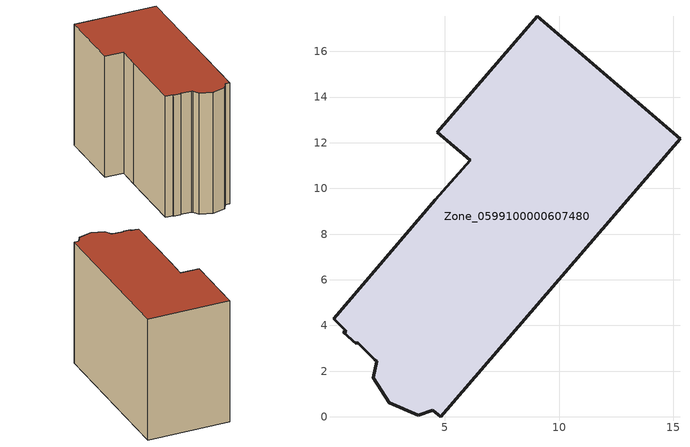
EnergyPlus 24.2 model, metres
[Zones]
Zone_0599100000607480
 floor ground (C_G): 1.17,3.26 1.12,3.2 0.54,3.69 0.69,3.75 0.12,4.3 4.57,9.5 6.1,11.23 4.66,12.46 9.03,17.54 15.29,12.18 4.82,0 4.47,0.3 3.83,0.06 2.57,0.61 1.87,1.72 2.02,2.43 1.94,2.5 z0
 wall outside (C_F): 15.29,12.18 9.03,17.54 4.66,12.46 6.1,11.23 4.57,9.5 0.12,4.3 0.69,3.75 0.54,3.69 1.12,3.2 1.17,3.26 1.94,2.5 2.02,2.43 1.87,1.72 2.57,0.61 3.83,0.06 4.47,0.3 4.82,0 15.29,12.18 z0:12.61
 roof outside (C_R): 1.17,3.26 1.94,2.5 2.02,2.43 1.87,1.72 2.57,0.61 3.83,0.06 4.47,0.3 4.82,0 15.29,12.18 9.03,17.54 4.66,12.46 6.1,11.23 4.57,9.5 0.12,4.3 0.69,3.75 0.54,3.69 1.12,3.2 z12.61
[BUILDING]
Pand.0599100000607480: North Axis=0; Terrain=City; Loads Convergence Tolerance Value=0.04; Temperature Convergence Tolerance Value=0.4; Solar Distribution=FullExterior; Maximum Number of Warmup Days=25; Minimum Number of Warmup Days=1
[Site:Location]
Rotterdam.The.Hague.AP_ZH_NLD Design_Conditions: Latitude=51.96; Longitude=4.45; Time Zone=1; Elevation=-4.5
[SITE:GROUNDTEMPERATURE:BUILDINGSURFACE]
18, 18, 18, 18, 18, 18, 18, 18, 18, 18, 18, 18
[MATERIAL] Thermal Absorptance=0.9; Solar Absorptance=0.7; Visible Absorptance=0.7
Name | Roughness | Thickness | Conductivity | Density | Specific Heat
G.TI.1946 | MediumSmooth | 0.15 | 1 | 540 | 1210
F.TI.1946 | Rough | 0.3 | 0.857143 | 1920 | 840
R.TI.1946 | MediumRough | 0.2 | 0.1 | 1500 | 1000
[CONSTRUCTION]
C_G: G.TI.1946
C_F: F.TI.1946
C_R: R.TI.1946
[ZONE]
Zone_0599100000607480: Type=1; Multiplier=1; Ceiling Height=Autocalculate; Volume=Autocalculate; Floor Area=autocalculate; Part of Total Floor Area=Yes
[ZONEINFILTRATION:DESIGNFLOWRATE]
Infil_Zone_0599100000607480: Zone or ZoneList or Space or SpaceList=Zone_0599100000607480; Schedule=AlwaysOn; Design Flow Rate Calculation Method=Flow/Area; Flow Rate per Floor Area=0.003; Constant Term Coefficient=1; Temperature Term Coefficient=0; Velocity Term Coefficient=0; Velocity Squared Term Coefficient=0
[HVACTEMPLATE:ZONE:IDEALLOADSAIRSYSTEM]
Zone_0599100000607480: Maximum Heating Supply Air Temperature=50; Minimum Cooling Supply Air Temperature=13; Maximum Heating Supply Air Humidity Ratio=0.0156; Minimum Cooling Supply Air Humidity Ratio=0.0077; Heating Limit=NoLimit; Cooling Limit=NoLimit; Dehumidification Control Type=ConstantSensibleHeatRatio; Cooling Sensible Heat Ratio=0.7; Dehumidification Setpoint=60; Humidification Control Type=None; Humidification Setpoint=30; Outdoor Air Method=None; Outdoor Air Flow Rate per Person=0.00944; Outdoor Air Flow Rate per Zone Floor Area=0; Outdoor Air Flow Rate per Zone=0; Demand Controlled Ventilation Type=None; Outdoor Air Economizer Type=NoEconomizer; Heat Recovery Type=None; Sensible Heat Recovery Effectiveness=0.7; Latent Heat Recovery Effectiveness=0.65
[ZONECONTROL:THERMOSTAT]
ThermostatControl_Zone_0599100000607480: Zone or ZoneList=Zone_0599100000607480; Control Type Schedule=DualSetpointControlType; Control 1=Thermostat_Zone_0599100000607480; Temperature Difference Between Cutout And Setpoint=0
[THERMOSTATSETPOINT:DUALSETPOINT]
Thermostat_Zone_0599100000607480: Heating Setpoint Temperature Schedule=HeatingSetpoint_Zone_0599100000607480; Cooling Setpoint Temperature Schedule=CoolingSetpoint_Zone_0599100000607480
[SCHEDULE:COMPACT]
HeatingSetpoint_Zone_0599100000607480: Through: 12/31, For: AllDays, Until: 24:00, 21
CoolingSetpoint_Zone_0599100000607480: Through: 12/31, For: AllDays, Until: 24:00, 24
DualSetpointControlType: Through: 12/31, For: AllDays, Until: 24:00, 4
AlwaysOn: Through: 12/31, For: AllDays, Until: 24:00, 1
